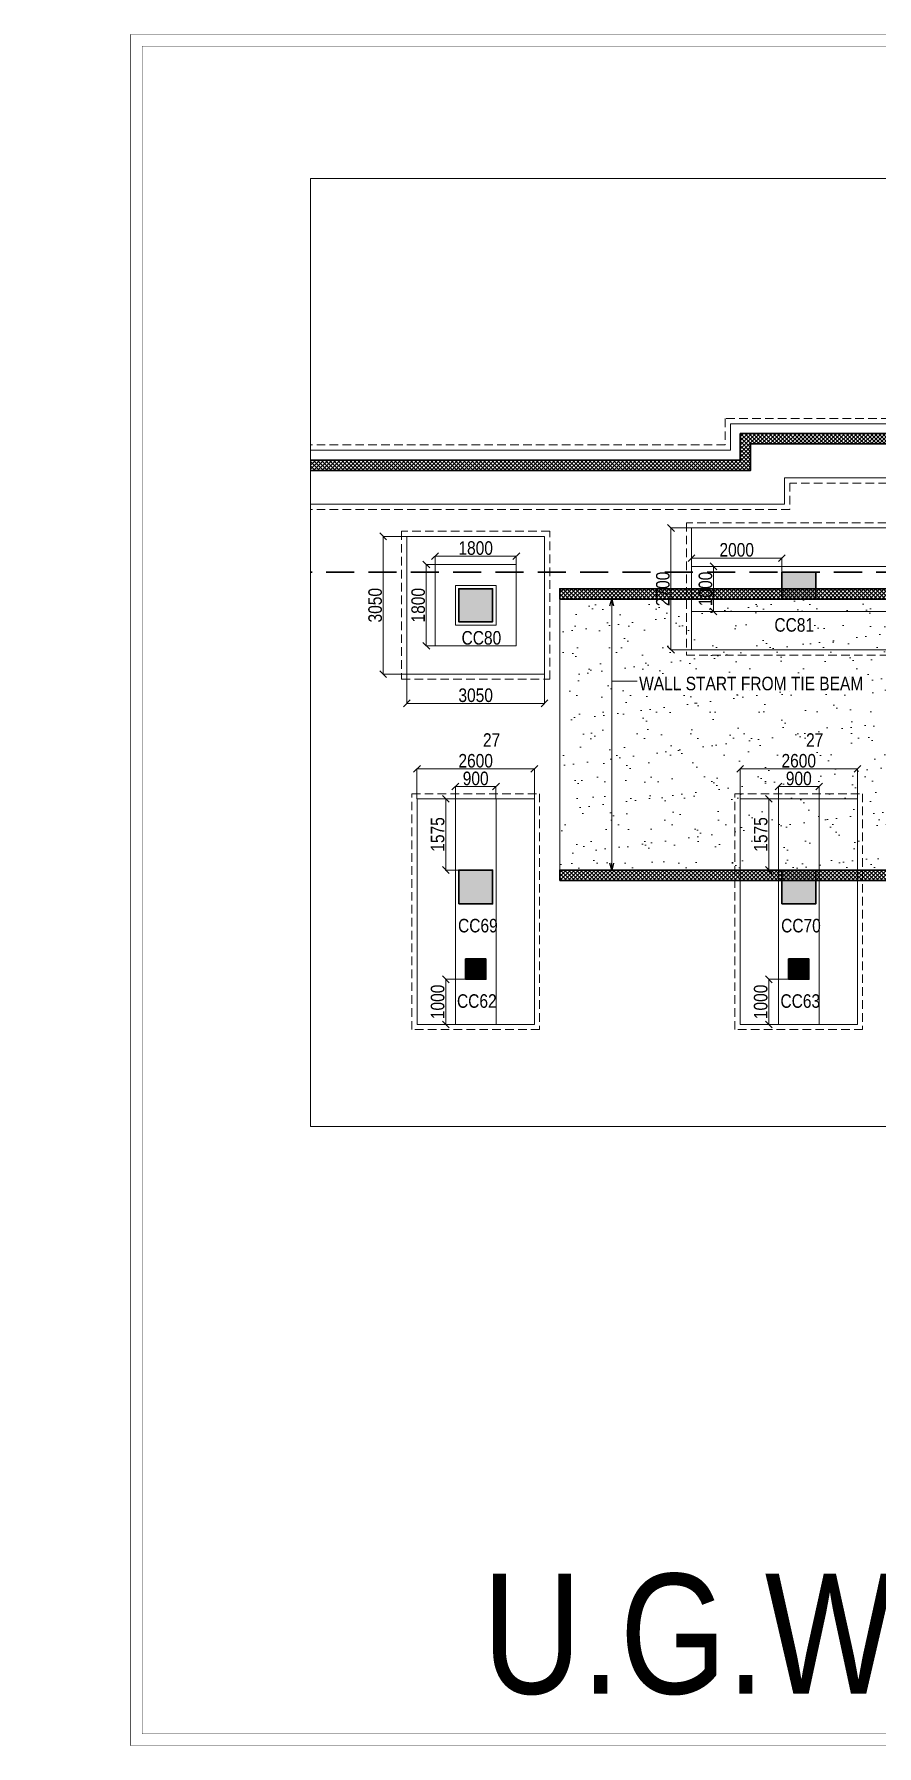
# Model space of a CAD drawing. Header units: millimetres. Extents: x 1112055 to 3390982, y -148532 to 766891.
# Drawn here: x 1737529 to 1756193, y 346431 to 384335 of the extents above; entities that cross this region are included whole.
import ezdxf

# ---------------------------------------------------------------- set-up
doc = ezdxf.new("R2010")
doc.units = ezdxf.units.MM
doc.header["$PDMODE"] = 35
doc.header["$PDSIZE"] = -25
doc.linetypes.add('DASHED2', pattern=[0.375, 0.25, -0.125])
doc.linetypes.add('Hidden', pattern=[9.525, 6.35, -3.175])
for name, color, linetype, lineweight in [('B COL. NO.', 3, 'Continuous', 20), ('B FINAL COLUMN', 1, 'Continuous', 30), ('B FOOTING', 49, 'Continuous', 20), ('B FOOTING DIM', 234, 'Continuous', 9), ('B HATCH', 250, 'Continuous', 0), ('B P.C.C', 251, 'Continuous', 0), ('B TITLE BLOCK', 250, 'Continuous', 0), ('EXCAVATION LINE', 236, 'Continuous', 30), ('tb text', 7, 'Continuous', 13)]:
    doc.layers.add(name, color=color, linetype=linetype, lineweight=lineweight)
doc.layers.add('B Pedestal', color=7, linetype='Continuous', lineweight=9, true_color=0x5c8948)
doc.layers.add('B-COL HT', color=7, linetype='Continuous', lineweight=0, true_color=0x4e4f45)
doc.styles.add('ARIAL', font='arial.ttf')
doc.styles.add('SWINC', font='swissc.ttf')
doc.dimstyles.new('BHOOMI', dxfattribs={"dimtxt": 230, "dimasz": 150, "dimexe": 10, "dimexo": 0, "dimgap": 25, "dimtad": 1, "dimdec": 0, "dimzin": 0, "dimdsep": 46, "dimtxsty": 'SWINC', "dimblk": 'OBLIQUE', "dimcen": 0.09, "dimclrd": 250, "dimclre": 250, "dimclrt": 256, "dimaunit": 1, "dimadec": 3, "dimazin": 0, "dimtfac": 1, "dimtdec": 0, "dimtofl": 0, "dimtmove": 1, "dimatfit": 3, "dimfxl": 100, "dimtolj": 1, "dimtzin": 0, "dimlwd": 9, "dimlwe": 5, "dimarcsym": 0})
doc.dimstyles.new('DIM 1', dxfattribs={"dimscale": 0, "dimtxt": 230, "dimasz": 150, "dimexe": 0.18, "dimexo": 0.0625, "dimgap": 0.5, "dimtad": 1, "dimdec": 0, "dimzin": 0, "dimdsep": 46, "dimtxsty": 'ARIAL', "dimblk": 'OBLIQUE', "dimcen": 6, "dimse1": 1, "dimse2": 1, "dimclrd": 256, "dimclrt": 256, "dimadec": 0, "dimazin": 2, "dimtfac": 0.75, "dimtdec": 0, "dimtix": 1, "dimtofl": 0, "dimtmove": 1, "dimatfit": 3, "dimldrblk": 'OPEN30', "dimfxl": 0.18, "dimfrac": 1, "dimtolj": 1, "dimtzin": 0, "dimlwd": -1, "dimarcsym": 0})
pattern_1 = [(45, (-101356.754, -143645.765), (-44.9012806, 44.9012806), []), (135, (-101356.754, -143645.765), (-44.9012806, -44.9012806), [])]

# ---------------------------------------------------------------- blocks, each defined once
blk = doc.blocks.new('_Oblique')
at = {"color": 0, "linetype": 'ByBlock', "lineweight": -2}
blk.add_line((-0.5, -0.5), (0.5, 0.5), dxfattribs=at)
blk = doc.blocks.new('*D1767')
at = {"layer": 'B FOOTING DIM', "color": 250, "lineweight": 5, "ltscale": 0.5, "transparency": 16777216}
for p, q in [((1752090, 372550), (1752090, 372744)), ((1754090, 372734), (1752090, 372734)), ((1754090, 372425), (1754090, 372744))]:
    blk.add_line(p, q, dxfattribs=at)
at = {"layer": 'Defpoints', "color": 0, "ltscale": 0.5, "transparency": 16777216}
for p in [(1752090, 372734), (1752090, 372550), (1754090, 372425)]:
    blk.add_point(p, dxfattribs=at)
at = {"layer": 'B FOOTING DIM', "color": 250, "lineweight": 5, "ltscale": 0.5, "transparency": 16777216, "xscale": 150, "yscale": 150, "zscale": 150, "rotation": 180}
blk.add_blockref('_Oblique', (1752090, 372734), dxfattribs=at)
at = {"layer": 'B FOOTING DIM', "color": 250, "lineweight": 5, "ltscale": 0.5, "transparency": 16777216, "xscale": 150, "yscale": 150, "zscale": 150}
blk.add_blockref('_Oblique', (1754090, 372734), dxfattribs=at)
at = {"layer": 'B FOOTING DIM', "ltscale": 0.5, "transparency": 16777216, "insert": (1753090, 372914), "char_height": 300, "attachment_point": 5, "style": 'SWINC'}
blk.add_mtext('\\A1;2000', dxfattribs=at)
blk = doc.blocks.new('*D1768')
at = {"layer": 'B FOOTING DIM', "color": 250, "lineweight": 5, "ltscale": 0.5, "transparency": 16777216}
for p, q in [((1752090, 373400), (1751624, 373400)), ((1751634, 370700), (1751634, 373400)), ((1752090, 370700), (1751624, 370700))]:
    blk.add_line(p, q, dxfattribs=at)
at = {"layer": 'Defpoints', "color": 0, "ltscale": 0.5, "transparency": 16777216}
for p in [(1751634, 373400), (1752090, 373400), (1752090, 370700)]:
    blk.add_point(p, dxfattribs=at)
at = {"layer": 'B FOOTING DIM', "color": 250, "lineweight": 5, "ltscale": 0.5, "transparency": 16777216, "xscale": 150, "yscale": 150, "zscale": 150}
for p, rotation in [((1751634, 373400), 90), ((1751634, 370700), 270)]:
    blk.add_blockref('_Oblique', p, dxfattribs=dict(at, rotation=rotation))
at = {"layer": 'B FOOTING DIM', "ltscale": 0.5, "transparency": 16777216, "insert": (1751455, 372050), "char_height": 300, "attachment_point": 5, "rotation": 90, "style": 'SWINC'}
blk.add_mtext('\\A1;2700', dxfattribs=at)
blk = doc.blocks.new('*D1769')
at = {"layer": 'B FOOTING DIM', "color": 250, "lineweight": 5, "ltscale": 0.5, "transparency": 16777216}
for p, q in [((1752090, 372550), (1752588, 372550)), ((1752578, 371550), (1752578, 372550)), ((1752090, 371550), (1752588, 371550))]:
    blk.add_line(p, q, dxfattribs=at)
at = {"layer": 'Defpoints', "color": 0, "ltscale": 0.5, "transparency": 16777216}
for p in [(1752090, 372550), (1752578, 372550), (1752090, 371550)]:
    blk.add_point(p, dxfattribs=at)
at = {"layer": 'B FOOTING DIM', "color": 250, "lineweight": 5, "ltscale": 0.5, "transparency": 16777216, "xscale": 150, "yscale": 150, "zscale": 150}
for p, rotation in [((1752578, 372550), 90), ((1752578, 371550), 270)]:
    blk.add_blockref('_Oblique', p, dxfattribs=dict(at, rotation=rotation))
at = {"layer": 'B FOOTING DIM', "ltscale": 0.5, "transparency": 16777216, "insert": (1752399, 372050), "char_height": 300, "attachment_point": 5, "rotation": 90, "style": 'SWINC'}
blk.add_mtext('\\A1;1000', dxfattribs=at)
blk = doc.blocks.new('*D1786')
at = {"layer": 'B FOOTING DIM', "color": 250, "lineweight": 5, "ltscale": 0.5, "transparency": 16777216}
for p, q in [((1745783, 373215), (1745250, 373215)), ((1745260, 373215), (1745260, 370165)), ((1745783, 370165), (1745250, 370165))]:
    blk.add_line(p, q, dxfattribs=at)
at = {"layer": 'Defpoints', "color": 0, "ltscale": 0.5, "transparency": 16777216}
for p in [(1745783, 373215), (1745260, 370165), (1745783, 370165)]:
    blk.add_point(p, dxfattribs=at)
at = {"layer": 'B FOOTING DIM', "color": 250, "lineweight": 5, "ltscale": 0.5, "transparency": 16777216, "xscale": 150, "yscale": 150, "zscale": 150}
for p, rotation in [((1745260, 373215), 90), ((1745260, 370165), 270)]:
    blk.add_blockref('_Oblique', p, dxfattribs=dict(at, rotation=rotation))
at = {"layer": 'B FOOTING DIM', "ltscale": 0.5, "transparency": 16777216, "insert": (1745082, 371690), "char_height": 300, "attachment_point": 5, "rotation": 90, "style": 'SWINC'}
blk.add_mtext('\\A1;3050', dxfattribs=at)
blk = doc.blocks.new('*D1787')
at = {"layer": 'B FOOTING DIM', "color": 250, "lineweight": 5, "ltscale": 0.5, "transparency": 16777216}
for p, q in [((1745783, 370165), (1745783, 369506)), ((1748833, 370165), (1748833, 369506)), ((1745783, 369516), (1748833, 369516))]:
    blk.add_line(p, q, dxfattribs=at)
at = {"layer": 'Defpoints', "color": 0, "ltscale": 0.5, "transparency": 16777216}
for p in [(1745783, 370165), (1748833, 370165), (1748833, 369516)]:
    blk.add_point(p, dxfattribs=at)
at = {"layer": 'B FOOTING DIM', "color": 250, "lineweight": 5, "ltscale": 0.5, "transparency": 16777216, "xscale": 150, "yscale": 150, "zscale": 150, "rotation": 180}
blk.add_blockref('_Oblique', (1745783, 369516), dxfattribs=at)
at = {"layer": 'B FOOTING DIM', "color": 250, "lineweight": 5, "ltscale": 0.5, "transparency": 16777216, "xscale": 150, "yscale": 150, "zscale": 150}
blk.add_blockref('_Oblique', (1748833, 369516), dxfattribs=at)
at = {"layer": 'B FOOTING DIM', "ltscale": 0.5, "transparency": 16777216, "insert": (1747308, 369694), "char_height": 300, "attachment_point": 5, "style": 'SWINC'}
blk.add_mtext('\\A1;3050', dxfattribs=at)
blk = doc.blocks.new('*D1788')
at = {"layer": 'B FOOTING DIM', "color": 250, "lineweight": 5, "ltscale": 0.5, "transparency": 16777216}
for p, q in [((1746408, 372590), (1746408, 372785)), ((1746408, 372775), (1748208, 372775)), ((1748208, 372590), (1748208, 372785))]:
    blk.add_line(p, q, dxfattribs=at)
at = {"layer": 'Defpoints', "color": 0, "ltscale": 0.5, "transparency": 16777216}
for p in [(1748208, 372775), (1746408, 372590), (1748208, 372590)]:
    blk.add_point(p, dxfattribs=at)
at = {"layer": 'B FOOTING DIM', "color": 250, "lineweight": 5, "ltscale": 0.5, "transparency": 16777216, "xscale": 150, "yscale": 150, "zscale": 150, "rotation": 180}
blk.add_blockref('_Oblique', (1746408, 372775), dxfattribs=at)
at = {"layer": 'B FOOTING DIM', "color": 250, "lineweight": 5, "ltscale": 0.5, "transparency": 16777216, "xscale": 150, "yscale": 150, "zscale": 150}
blk.add_blockref('_Oblique', (1748208, 372775), dxfattribs=at)
at = {"layer": 'B FOOTING DIM', "ltscale": 0.5, "transparency": 16777216, "insert": (1747308, 372954), "char_height": 300, "attachment_point": 5, "style": 'SWINC'}
blk.add_mtext('\\A1;1800', dxfattribs=at)
blk = doc.blocks.new('*D1789')
at = {"layer": 'B FOOTING DIM', "color": 250, "lineweight": 5, "ltscale": 0.5, "transparency": 16777216}
for p, q in [((1746408, 372590), (1746204, 372590)), ((1746214, 372590), (1746214, 370790)), ((1746408, 370790), (1746204, 370790))]:
    blk.add_line(p, q, dxfattribs=at)
at = {"layer": 'Defpoints', "color": 0, "ltscale": 0.5, "transparency": 16777216}
for p in [(1746408, 372590), (1746214, 370790), (1746408, 370790)]:
    blk.add_point(p, dxfattribs=at)
at = {"layer": 'B FOOTING DIM', "color": 250, "lineweight": 5, "ltscale": 0.5, "transparency": 16777216, "xscale": 150, "yscale": 150, "zscale": 150}
for p, rotation in [((1746214, 372590), 90), ((1746214, 370790), 270)]:
    blk.add_blockref('_Oblique', p, dxfattribs=dict(at, rotation=rotation))
at = {"layer": 'B FOOTING DIM', "ltscale": 0.5, "transparency": 16777216, "insert": (1746035, 371690), "char_height": 300, "attachment_point": 5, "rotation": 90, "style": 'SWINC'}
blk.add_mtext('\\A1;1800', dxfattribs=at)
blk = doc.blocks.new('*D1796')
at = {"layer": 'B FOOTING DIM', "color": 250, "lineweight": 5, "ltscale": 0.5, "transparency": 16777216}
for p, q in [((1746933, 367400), (1746635, 367400)), ((1746645, 365825), (1746645, 367400)), ((1746933, 365825), (1746635, 365825))]:
    blk.add_line(p, q, dxfattribs=at)
at = {"layer": 'Defpoints', "color": 0, "ltscale": 0.5, "transparency": 16777216}
for p in [(1746645, 367400), (1746933, 367400), (1746933, 365825)]:
    blk.add_point(p, dxfattribs=at)
at = {"layer": 'B FOOTING DIM', "color": 250, "lineweight": 5, "ltscale": 0.5, "transparency": 16777216, "xscale": 150, "yscale": 150, "zscale": 150}
for p, rotation in [((1746645, 367400), 90), ((1746645, 365825), 270)]:
    blk.add_blockref('_Oblique', p, dxfattribs=dict(at, rotation=rotation))
at = {"layer": 'B FOOTING DIM', "ltscale": 0.5, "transparency": 16777216, "insert": (1746466, 366613), "char_height": 300, "attachment_point": 5, "rotation": 90, "style": 'SWINC'}
blk.add_mtext('\\A1;1575', dxfattribs=at)
blk = doc.blocks.new('*D1772')
at = {"layer": 'B FOOTING DIM', "color": 250, "lineweight": 5, "ltscale": 0.5, "transparency": 16777216}
for p, q in [((1747158, 363405), (1746635, 363405)), ((1746645, 363405), (1746645, 362405)), ((1747158, 362405), (1746635, 362405))]:
    blk.add_line(p, q, dxfattribs=at)
at = {"layer": 'Defpoints', "color": 0, "ltscale": 0.5, "transparency": 16777216}
for p in [(1747158, 363405), (1746645, 362405), (1747158, 362405)]:
    blk.add_point(p, dxfattribs=at)
at = {"layer": 'B FOOTING DIM', "color": 250, "lineweight": 5, "ltscale": 0.5, "transparency": 16777216, "xscale": 150, "yscale": 150, "zscale": 150}
for p, rotation in [((1746645, 363405), 90), ((1746645, 362405), 270)]:
    blk.add_blockref('_Oblique', p, dxfattribs=dict(at, rotation=rotation))
at = {"layer": 'B FOOTING DIM', "ltscale": 0.5, "transparency": 16777216, "insert": (1746466, 362905), "char_height": 300, "attachment_point": 5, "rotation": 90, "style": 'SWINC'}
blk.add_mtext('\\A1;1000', dxfattribs=at)
blk = doc.blocks.new('*D1773')
at = {"layer": 'B FOOTING DIM', "color": 250, "lineweight": 5, "ltscale": 0.5, "transparency": 16777216}
for p, q in [((1746858, 367400), (1746858, 367683)), ((1746858, 367673), (1747758, 367673)), ((1747758, 367400), (1747758, 367683))]:
    blk.add_line(p, q, dxfattribs=at)
at = {"layer": 'Defpoints', "color": 0, "ltscale": 0.5, "transparency": 16777216}
for p in [(1747758, 367673), (1746858, 367400), (1747758, 367400)]:
    blk.add_point(p, dxfattribs=at)
at = {"layer": 'B FOOTING DIM', "color": 250, "lineweight": 5, "ltscale": 0.5, "transparency": 16777216, "xscale": 150, "yscale": 150, "zscale": 150, "rotation": 180}
blk.add_blockref('_Oblique', (1746858, 367673), dxfattribs=at)
at = {"layer": 'B FOOTING DIM', "color": 250, "lineweight": 5, "ltscale": 0.5, "transparency": 16777216, "xscale": 150, "yscale": 150, "zscale": 150}
blk.add_blockref('_Oblique', (1747758, 367673), dxfattribs=at)
at = {"layer": 'B FOOTING DIM', "ltscale": 0.5, "transparency": 16777216, "insert": (1747308, 367852), "char_height": 300, "attachment_point": 5, "style": 'SWINC'}
blk.add_mtext('\\A1;900', dxfattribs=at)
blk = doc.blocks.new('*D1774')
at = {"layer": 'B FOOTING DIM', "color": 250, "lineweight": 5, "ltscale": 0.5, "transparency": 16777216}
for p, q in [((1746008, 367400), (1746008, 368074)), ((1746008, 368064), (1748608, 368064)), ((1748608, 367400), (1748608, 368074))]:
    blk.add_line(p, q, dxfattribs=at)
at = {"layer": 'Defpoints', "color": 0, "ltscale": 0.5, "transparency": 16777216}
for p in [(1748608, 368064), (1746008, 367400), (1748608, 367400)]:
    blk.add_point(p, dxfattribs=at)
at = {"layer": 'B FOOTING DIM', "color": 250, "lineweight": 5, "ltscale": 0.5, "transparency": 16777216, "xscale": 150, "yscale": 150, "zscale": 150, "rotation": 180}
blk.add_blockref('_Oblique', (1746008, 368064), dxfattribs=at)
at = {"layer": 'B FOOTING DIM', "color": 250, "lineweight": 5, "ltscale": 0.5, "transparency": 16777216, "xscale": 150, "yscale": 150, "zscale": 150}
blk.add_blockref('_Oblique', (1748608, 368064), dxfattribs=at)
at = {"layer": 'B FOOTING DIM', "ltscale": 0.5, "transparency": 16777216, "insert": (1747308, 368243), "char_height": 300, "attachment_point": 5, "style": 'SWINC'}
blk.add_mtext('\\A1;2600', dxfattribs=at)
blk = doc.blocks.new('*D1757')
at = {"layer": 'B FOOTING DIM', "color": 250, "lineweight": 5, "ltscale": 0.5, "transparency": 16777216}
for p, q in [((1754015, 367400), (1753791, 367400)), ((1753801, 365825), (1753801, 367400)), ((1754090, 365825), (1753791, 365825))]:
    blk.add_line(p, q, dxfattribs=at)
at = {"layer": 'Defpoints', "color": 0, "ltscale": 0.5, "transparency": 16777216}
for p in [(1753801, 367400), (1754015, 367400), (1754090, 365825)]:
    blk.add_point(p, dxfattribs=at)
at = {"layer": 'B FOOTING DIM', "color": 250, "lineweight": 5, "ltscale": 0.5, "transparency": 16777216, "xscale": 150, "yscale": 150, "zscale": 150}
for p, rotation in [((1753801, 367400), 90), ((1753801, 365825), 270)]:
    blk.add_blockref('_Oblique', p, dxfattribs=dict(at, rotation=rotation))
at = {"layer": 'B FOOTING DIM', "ltscale": 0.5, "transparency": 16777216, "insert": (1753622, 366613), "char_height": 300, "attachment_point": 5, "rotation": 90, "style": 'SWINC'}
blk.add_mtext('\\A1;1575', dxfattribs=at)
blk = doc.blocks.new('*D1758')
at = {"layer": 'B FOOTING DIM', "color": 250, "lineweight": 5, "ltscale": 0.5, "transparency": 16777216}
for p, q in [((1754315, 363405), (1753791, 363405)), ((1753801, 363405), (1753801, 362405)), ((1754015, 362405), (1753791, 362405))]:
    blk.add_line(p, q, dxfattribs=at)
at = {"layer": 'Defpoints', "color": 0, "ltscale": 0.5, "transparency": 16777216}
for p in [(1754315, 363405), (1753801, 362405), (1754015, 362405)]:
    blk.add_point(p, dxfattribs=at)
at = {"layer": 'B FOOTING DIM', "color": 250, "lineweight": 5, "ltscale": 0.5, "transparency": 16777216, "xscale": 150, "yscale": 150, "zscale": 150}
for p, rotation in [((1753801, 363405), 90), ((1753801, 362405), 270)]:
    blk.add_blockref('_Oblique', p, dxfattribs=dict(at, rotation=rotation))
at = {"layer": 'B FOOTING DIM', "ltscale": 0.5, "transparency": 16777216, "insert": (1753622, 362905), "char_height": 300, "attachment_point": 5, "rotation": 90, "style": 'SWINC'}
blk.add_mtext('\\A1;1000', dxfattribs=at)
blk = doc.blocks.new('*D1775')
at = {"layer": 'B FOOTING DIM', "color": 250, "lineweight": 5, "ltscale": 0.5, "transparency": 16777216}
for p, q in [((1754015, 367400), (1754015, 367683)), ((1754015, 367673), (1754915, 367673)), ((1754915, 367400), (1754915, 367683))]:
    blk.add_line(p, q, dxfattribs=at)
at = {"layer": 'Defpoints', "color": 0, "ltscale": 0.5, "transparency": 16777216}
for p in [(1754915, 367673), (1754015, 367400), (1754915, 367400)]:
    blk.add_point(p, dxfattribs=at)
at = {"layer": 'B FOOTING DIM', "color": 250, "lineweight": 5, "ltscale": 0.5, "transparency": 16777216, "xscale": 150, "yscale": 150, "zscale": 150, "rotation": 180}
blk.add_blockref('_Oblique', (1754015, 367673), dxfattribs=at)
at = {"layer": 'B FOOTING DIM', "color": 250, "lineweight": 5, "ltscale": 0.5, "transparency": 16777216, "xscale": 150, "yscale": 150, "zscale": 150}
blk.add_blockref('_Oblique', (1754915, 367673), dxfattribs=at)
at = {"layer": 'B FOOTING DIM', "ltscale": 0.5, "transparency": 16777216, "insert": (1754465, 367852), "char_height": 300, "attachment_point": 5, "style": 'SWINC'}
blk.add_mtext('\\A1;900', dxfattribs=at)
blk = doc.blocks.new('*D1776')
at = {"layer": 'B FOOTING DIM', "color": 250, "lineweight": 5, "ltscale": 0.5, "transparency": 16777216}
for p, q in [((1753165, 367400), (1753165, 368074)), ((1753165, 368064), (1755765, 368064)), ((1755765, 367400), (1755765, 368074))]:
    blk.add_line(p, q, dxfattribs=at)
at = {"layer": 'Defpoints', "color": 0, "ltscale": 0.5, "transparency": 16777216}
for p in [(1755765, 368064), (1753165, 367400), (1755765, 367400)]:
    blk.add_point(p, dxfattribs=at)
at = {"layer": 'B FOOTING DIM', "color": 250, "lineweight": 5, "ltscale": 0.5, "transparency": 16777216, "xscale": 150, "yscale": 150, "zscale": 150, "rotation": 180}
blk.add_blockref('_Oblique', (1753165, 368064), dxfattribs=at)
at = {"layer": 'B FOOTING DIM', "color": 250, "lineweight": 5, "ltscale": 0.5, "transparency": 16777216, "xscale": 150, "yscale": 150, "zscale": 150}
blk.add_blockref('_Oblique', (1755765, 368064), dxfattribs=at)
at = {"layer": 'B FOOTING DIM', "ltscale": 0.5, "transparency": 16777216, "insert": (1754465, 368243), "char_height": 300, "attachment_point": 5, "style": 'SWINC'}
blk.add_mtext('\\A1;2600', dxfattribs=at)
blk = doc.blocks.new('_Open30')
at = {"color": 0, "linetype": 'ByBlock', "lineweight": -2}
for p, q in [((-1, 0.27), (0, 0)), ((0, 0), (-1, -0.27)), ((0, 0), (-1, 0))]:
    blk.add_line(p, q, dxfattribs=at)

msp = doc.modelspace()

# ---------------------------------------------------------------- hatches: boundary and pattern name
at = {"layer": 'B HATCH', "lineweight": 0}
h = msp.add_hatch(dxfattribs=at)
h.set_pattern_fill('ANSI37', color=250, scale=20, style=0)
h.set_pattern_definition([(45, (7134.36, -143645.765), (-44.9012806, 44.9012806), []), (135, (7134.36, -143645.765), (-44.9012806, -44.9012806), [])])
h.paths.add_polyline_path([(1783764.9, 374944.1), (1783764.9, 378487), (1776589.9, 378361.1), (1776589.9, 374944.3)], flags=16)
h.paths.add_polyline_path([(1757900.9, 375490.9), (1762849.9, 375490.9), (1762849.9, 378119.7), (1757900.9, 378032.9)], flags=16)
h.paths.add_polyline_path([(1764739.9, 378153.1), (1765189.9, 378161), (1765189.9, 374943.9), (1764739.9, 374943.9)], flags=16)
h.paths.add_polyline_path([(1768934.9, 378226.8), (1776364.6, 378357.2), (1776364.6, 374944.3), (1768934.9, 374944.5)], flags=16)
h.paths.add_polyline_path([(1765419.9, 374944.6), (1765419.9, 378165.1), (1768704.9, 378222.7), (1768704.9, 374944.5)])
h.paths.add_polyline_path([(1743651.3, 360143.1), (1783994.9, 360143.1), (1783994.9, 378721.1), (1757670.9, 378259.1), (1757670.9, 375490.9), (1753168.9, 375490.9), (1753168.9, 374905.7), (1743651.3, 374905.7)])
h.paths.add_polyline_path([(1743651.3, 360143.1), (1783764.9, 360143.1), (1783764.9, 374714.1), (1764726.5, 374714.7), (1764726.5, 372055.1), (1764509.9, 372055.1), (1764509.9, 378149.1), (1763079.9, 378124), (1763079.9, 372055.1), (1762849.9, 372055.1), (1762849.9, 375260.9), (1753398.9, 375260.9), (1753398.9, 374675.7), (1743651.3, 374675.7)])
at = {"layer": 'B HATCH'}
h = msp.add_hatch(dxfattribs=at)
h.set_pattern_fill('ANSI37', color=250, scale=20, style=0)
h.set_pattern_definition(pattern_1)
h.paths.add_polyline_path([(1749169.9, 371825.1), (1761321.6, 371825.1), (1761321.6, 372055.1), (1749169.9, 372055.1)])
h = msp.add_hatch(dxfattribs=at)
h.set_pattern_fill('ANSI37', color=250, scale=20, style=0)
h.set_pattern_definition(pattern_1)
h.paths.add_polyline_path([(1749169.9, 365595.1), (1761246.6, 365595.1), (1761246.6, 365825.1), (1749169.9, 365825.1)])
at = {"layer": 'B-COL HT', "lineweight": 0}
h = msp.add_hatch(color=250, dxfattribs=at)
h.dxf.hatch_style = 1
h.paths.add_polyline_path([(1754089.9, 371825.1), (1754839.9, 371825.1), (1754839.9, 372425.1), (1754089.9, 372425.1)])
h = msp.add_hatch(color=250, dxfattribs=at)
h.dxf.hatch_style = 1
h.paths.add_polyline_path([(1746933.2, 371325.1), (1747683.2, 371325.1), (1747683.2, 372055.1), (1746933.2, 372055.1)])
h = msp.add_hatch(color=250, dxfattribs=at)
h.dxf.hatch_style = 1
h.paths.add_polyline_path([(1746933.2, 365075.1), (1747683.2, 365075.1), (1747683.2, 365825.1), (1746933.2, 365825.1)])
h = msp.add_hatch(color=250, dxfattribs=at)
h.dxf.hatch_style = 1
h.paths.add_polyline_path([(1754089.9, 365075.1), (1754839.9, 365075.1), (1754839.9, 365825.1), (1754089.9, 365825.1)])
h = msp.add_hatch(color=250, dxfattribs=at)
h.dxf.hatch_style = 1
h.paths.add_polyline_path([(1747083.2, 363405.1), (1747533.2, 363405.1), (1747533.2, 363855.1), (1747083.2, 363855.1)])
h = msp.add_hatch(color=250, dxfattribs=at)
h.dxf.hatch_style = 1
h.paths.add_polyline_path([(1747083.2, 363405.1), (1747533.2, 363405.1), (1747533.2, 363855.1), (1747083.2, 363855.1)])
h = msp.add_hatch(color=250, dxfattribs=at)
h.dxf.hatch_style = 1
h.paths.add_polyline_path([(1754239.9, 363405.1), (1754689.9, 363405.1), (1754689.9, 363855.1), (1754239.9, 363855.1)])
h = msp.add_hatch(color=250, dxfattribs=at)
h.dxf.hatch_style = 1
h.paths.add_polyline_path([(1754239.9, 363405.1), (1754689.9, 363405.1), (1754689.9, 363855.1), (1754239.9, 363855.1)])
at = {"layer": 'EXCAVATION LINE', "lineweight": 0}
h = msp.add_hatch(dxfattribs=at)
h.set_pattern_fill('AR-SAND', color=250, scale=15)
h.set_pattern_definition([(37.5, (-361965.7, -2531.8), (-24.00047, 734.11986), [0, -579.12, 0, -647.7, 0, -619.125]), (7.5, (-361965.7, -2531.8), (674.28492, 1075.23765), [0, -312.42, 0, -521.97, 0, -200.025]), (327.5, (-362434.35, -2531.8), (1186.48856, 2.15578), [0, -190.5, 0, -685.8, 0, -895.35]), (317.5, (-362434.4, -2531.8), (1145.3347, 334.394), [0, -95.25, 0, -449.58, 0, -514.35])])
h.paths.add_polyline_path([(1749169.9, 371825.1), (1768848.2, 371825.1), (1768848.2, 365825.1), (1749169.9, 365825.1)])

# ---------------------------------------------------------------- linework, layer by layer
at = {"color": 16, "linetype": 'DASHED2', "lineweight": 30, "ltscale": 2500}
msp.add_lwpolyline([(1783994.9, 360143.1), (1783994.9, 372425.1), (1743651.3, 372425.1)], dxfattribs=at)
at = {"layer": 'B FINAL COLUMN', "color": 16, "lineweight": 30}
for points in [[(1783994.9, 360143.1), (1783994.9, 378721.1), (1757670.9, 378259.1), (1757670.9, 375490.9), (1753168.9, 375490.9), (1753168.9, 374905.7)], [(1783764.9, 360143.1), (1783764.9, 374714.1), (1764726.5, 374714.7), (1764726.5, 372055.1), (1764509.9, 372055.1), (1764509.9, 378149.1), (1763079.9, 378124), (1763079.9, 372055.1), (1762849.9, 372055.1), (1762849.9, 375260.9), (1753398.9, 375260.9), (1753398.9, 374675.7), (1743651.3, 374675.7)], [(1753168.9, 374905.7), (1743651.3, 374905.7)]]:
    msp.add_lwpolyline(points, dxfattribs=at)
at = {"layer": 'B FINAL COLUMN', "color": 5}
for points in [[(1754089.9, 371825.1), (1754839.9, 371825.1), (1754839.9, 372425.1), (1754089.9, 372425.1)], [(1746933.2, 371325.1), (1747683.2, 371325.1), (1747683.2, 372055.1), (1746933.2, 372055.1)]]:
    msp.add_lwpolyline(points, close=True, dxfattribs=at)
at = {"layer": 'B FINAL COLUMN'}
for points in [[(1754089.9, 372425.1), (1754839.9, 372425.1), (1754839.9, 371825.1), (1754089.9, 371825.1)], [(1746933.2, 372055.1), (1747683.2, 372055.1), (1747683.2, 371325.1), (1746933.2, 371325.1)], [(1746933.2, 365075.1), (1747683.2, 365075.1), (1747683.2, 365825.1), (1746933.2, 365825.1)], [(1754089.9, 365075.1), (1754839.9, 365075.1), (1754839.9, 365825.1), (1754089.9, 365825.1)]]:
    msp.add_lwpolyline(points, close=True, dxfattribs=at)
at = {"layer": 'B FINAL COLUMN', "color": 4, "lineweight": 30}
for points in [[(1749169.9, 371825.1), (1761321.6, 371825.1), (1761321.6, 372055.1), (1749169.9, 372055.1)], [(1749169.9, 365595.1), (1761246.6, 365595.1), (1761246.6, 365825.1), (1749169.9, 365825.1)]]:
    msp.add_lwpolyline(points, close=True, dxfattribs=at)
at = {"layer": 'B FINAL COLUMN', "color": 4}
for points in [[(1747083.2, 363405.1), (1747533.2, 363405.1), (1747533.2, 363855.1), (1747083.2, 363855.1)], [(1754239.9, 363405.1), (1754689.9, 363405.1), (1754689.9, 363855.1), (1754239.9, 363855.1)]]:
    msp.add_lwpolyline(points, close=True, dxfattribs=at)
at = {"layer": 'B FINAL COLUMN', "color": 1}
for points in [[(1747083.2, 363405.1), (1747533.2, 363405.1), (1747533.2, 363855.1), (1747083.2, 363855.1)], [(1754239.9, 363405.1), (1754689.9, 363405.1), (1754689.9, 363855.1), (1754239.9, 363855.1)]]:
    msp.add_lwpolyline(points, close=True, dxfattribs=at)
at = {"layer": 'B FOOTING'}
for points in [[(1786529.8, 360143.1), (1743651.3, 360143.1), (1743651.3, 381138.1), (1786529.8, 381138.1)], [(1752089.9, 373400.1), (1770578.2, 373400.1), (1770578.2, 370700.1), (1752089.9, 370700.1)], [(1745783.2, 370165.1), (1748833.2, 370165.1), (1748833.2, 373215.1), (1745783.2, 373215.1)], [(1746408.2, 370790.1), (1748208.2, 370790.1), (1748208.2, 372590.1), (1746408.2, 372590.1)], [(1746008.2, 367400.1), (1748608.2, 367400.1), (1748608.2, 362405.1), (1746008.2, 362405.1)], [(1753164.9, 367400.1), (1755764.9, 367400.1), (1755764.9, 362405.1), (1753164.9, 362405.1)]]:
    msp.add_lwpolyline(points, close=True, dxfattribs=at)
for points in [[(1784214.3, 373325.1), (1784214.3, 378944.4), (1757451.5, 378474.7), (1757451.5, 375710.3), (1752949.5, 375710.3), (1752949.5, 375125.1), (1743651.3, 375125.1)], [(1762249.9, 373400.1), (1762249.9, 374510.9), (1754148.9, 374510.9), (1754148.9, 373925.7), (1743651.3, 373925.7)]]:
    msp.add_lwpolyline(points, dxfattribs=at)
at = {"layer": 'B P.C.C', "color": 250, "linetype": 'Hidden', "lineweight": 0, "ltscale": 30}
for points in [[(1784329.3, 373440.1), (1784329.3, 379061.5), (1757336.5, 378587.7), (1757336.5, 375825.3), (1752834.5, 375825.3), (1752834.5, 375240.1), (1743651.3, 375240.1)], [(1762134.9, 373400.1), (1762134.9, 374395.9), (1754263.9, 374395.9), (1754263.9, 373810.7), (1743651.3, 373810.7)]]:
    msp.add_lwpolyline(points, dxfattribs=at)
for points in [[(1768133.9, 367040.1), (1767113.2, 367040.1), (1767113.2, 366540.1), (1762961.7, 366540.1), (1762961.7, 367240.3), (1758260.1, 367240.3), (1758260.1, 362240), (1762961.7, 362240), (1762961.7, 365180.1), (1767113.2, 365180.1), (1767113.2, 363860.1), (1770293.2, 363860.1), (1770293.2, 367040.1), (1769493.2, 367040.1), (1769493.2, 370585.1), (1770693.2, 370585.1), (1770693.2, 373515.1), (1751974.9, 373515.1), (1751974.9, 370585.1), (1768133.9, 370585.1)], [(1745668.2, 370050.1), (1748948.2, 370050.1), (1748948.2, 373330.1), (1745668.2, 373330.1)], [(1745893.2, 367515.1), (1748723.2, 367515.1), (1748723.2, 362290.1), (1745893.2, 362290.1)], [(1753049.9, 367515.1), (1755879.9, 367515.1), (1755879.9, 362290.1), (1753049.9, 362290.1)]]:
    msp.add_lwpolyline(points, close=True, dxfattribs=at)
at = {"layer": 'B Pedestal', "color": 87, "lineweight": 9}
for points in [[(1770578.2, 372550.1), (1752089.9, 372550.1), (1752089.9, 371550.1), (1770578.2, 371550.1)], [(1746858.2, 372130.1), (1747758.2, 372130.1), (1747758.2, 371250.1), (1746858.2, 371250.1)], [(1746858.2, 367400.1), (1747758.2, 367400.1), (1747758.2, 362405.1), (1746858.2, 362405.1)], [(1754014.9, 367400.1), (1754914.9, 367400.1), (1754914.9, 362405.1), (1754014.9, 362405.1)]]:
    msp.add_lwpolyline(points, close=True, dxfattribs=at)
at = {"layer": 'B TITLE BLOCK', "color": 1, "const_width": 8.39}
msp.add_lwpolyline([(1739657.8, 384330.6), (1795968.9, 384330.6), (1795968.9, 346435.2), (1739657.8, 346435.2)], close=True, dxfattribs=at)
at = {"layer": 'B TITLE BLOCK', "color": 250, "lineweight": 0, "const_width": 8.39}
msp.add_lwpolyline([(1739917.8, 384070.6), (1795708.9, 384070.6), (1795708.9, 346695.2), (1739917.8, 346695.2)], close=True, dxfattribs=at)
at = {"layer": 'EXCAVATION LINE', "color": 250, "lineweight": 0}
msp.add_line((1749169.9, 365825.1), (1749169.9, 371825.1), dxfattribs=at)

# ---------------------------------------------------------------- texts
at = {"color": 6, "lineweight": 30, "style": 'SWINC'}
for p in [(1747469.4, 368553.6), (1754626.1, 368553.6)]:
    msp.add_text('27', height=300, dxfattribs=at).set_placement(p)
at = {"layer": 'B COL. NO.', "style": 'SWINC'}
for s, p in [('CC80', (1746995.5, 370817.6)), ('CC81', (1753925.2, 371103.7)), ('WALL START FROM TIE BEAM', (1750928.5, 369805.4)), ('CC69', (1746917.7, 364444.1)), ('CC70', (1754074.3, 364444.1)), ('CC62', (1746894.1, 362774.1)), ('CC63', (1754059.5, 362774.1))]:
    msp.add_text(s, height=300, dxfattribs=at).set_placement(p)
at = {"layer": 'B TITLE BLOCK', "color": 251, "lineweight": 0, "insert": (1790846.9, 354036.9), "char_height": 147.988, "attachment_point": 2, "style": 'SWINC'}
msp.add_mtext_dynamic_manual_height_columns('\\pxsm1,qj;{\\fBankGothic Lt BT|b0|i0|c0|p34;BHOOMI\\P\\ps*,q*;\\fGost|b0|i0|c0|p2;\\H0.8x;- CONSULTANTS -\\C1; }', width=386959.037, gutter_width=0, heights=[54430.2], dxfattribs=at)
at = {"layer": 'tb text', "style": 'SWINC'}
msp.add_text('U.G.W.TANK LAYOUT', height=2656.103, rotation=360, dxfattribs=at).set_placement((1747459.5, 347582.9))

# ---------------------------------------------------------------- dimensions: what is measured, and where the dimension line sits
at = {"layer": 'B FOOTING DIM', "color": 250, "ltscale": 0.5}
for base, p1, p2, picture, middle in [((1751634.4, 373400.1), (1752089.9, 370700.1), (1752089.9, 373400.1), '*D1768', (1751455.2, 372050.1)), ((1745260.3, 370165.1), (1745783.2, 373215.1), (1745783.2, 370165.1), '*D1786', (1745081.5, 371690.1)), ((1746214.4, 370790.1), (1746408.2, 372590.1), (1746408.2, 370790.1), '*D1789', (1746035.4, 371690.1)), ((1752578.2, 372550.1), (1752089.9, 371550.1), (1752089.9, 372550.1), '*D1769', (1752399.2, 372050.1)), ((1746644.5, 367400.1), (1746933.2, 365825.1), (1746933.2, 367400.1), '*D1796', (1746465.6, 366612.6)), ((1753801.2, 367400.1), (1754089.9, 365825.1), (1754014.9, 367400.1), '*D1757', (1753622.2, 366612.6)), ((1746644.5, 362405.1), (1747158.2, 363405.1), (1747158.2, 362405.1), '*D1772', (1746465.6, 362905.1)), ((1753801.2, 362405.1), (1754314.9, 363405.1), (1754014.9, 362405.1), '*D1758', (1753622.2, 362905.1))]:
    dim = msp.add_linear_dim(base=base, p1=p1, p2=p2, angle=90, dimstyle='BHOOMI', override={"dimtxt": 300, "dimlwd": 5}, dxfattribs=at)
    dim.commit()
    dim.dimension.update_dxf_attribs({"geometry": picture, "text_midpoint": middle})
for base, p1, p2, picture, middle in [((1748208.2, 372774.6), (1746408.2, 372590.1), (1748208.2, 372590.1), '*D1788', (1747308.2, 372953.6)), ((1752089.9, 372734.5), (1754089.9, 372425.1), (1752089.9, 372550.1), '*D1767', (1753089.9, 372913.7)), ((1748833.2, 369515.6), (1745783.2, 370165.1), (1748833.2, 370165.1), '*D1787', (1747308.2, 369694.4)), ((1748608.2, 368063.7), (1746008.2, 367400.1), (1748608.2, 367400.1), '*D1774', (1747308.2, 368242.9)), ((1755764.9, 368063.7), (1753164.9, 367400.1), (1755764.9, 367400.1), '*D1776', (1754464.9, 368242.9)), ((1747758.2, 367672.9), (1746858.2, 367400.1), (1747758.2, 367400.1), '*D1773', (1747308.2, 367851.9)), ((1754914.9, 367672.9), (1754014.9, 367400.1), (1754914.9, 367400.1), '*D1775', (1754464.9, 367851.9))]:
    dim = msp.add_linear_dim(base=base, p1=p1, p2=p2, dimstyle='BHOOMI', override={"dimtxt": 300, "dimlwd": 5}, dxfattribs=at)
    dim.commit()
    dim.dimension.update_dxf_attribs({"geometry": picture, "text_midpoint": middle})

# ---------------------------------------------------------------- leaders
at = {"layer": 'B COL. NO.'}
for points in [[(1750322.8, 371825.1), (1750322.8, 370005.5), (1750886.6, 370005.5)], [(1750322.8, 365825.1), (1750322.8, 370005.5), (1750886.6, 370005.5)]]:
    msp.add_leader(points, dimstyle='DIM 1', override={"dimscale": 1, "dimtad": 0, "dimtxsty": 'SWINC', "dimfxlon": 1, "dimlwd": 5, "dimarcsym": 2}, dxfattribs=at)

doc.saveas('drawing.dxf')
